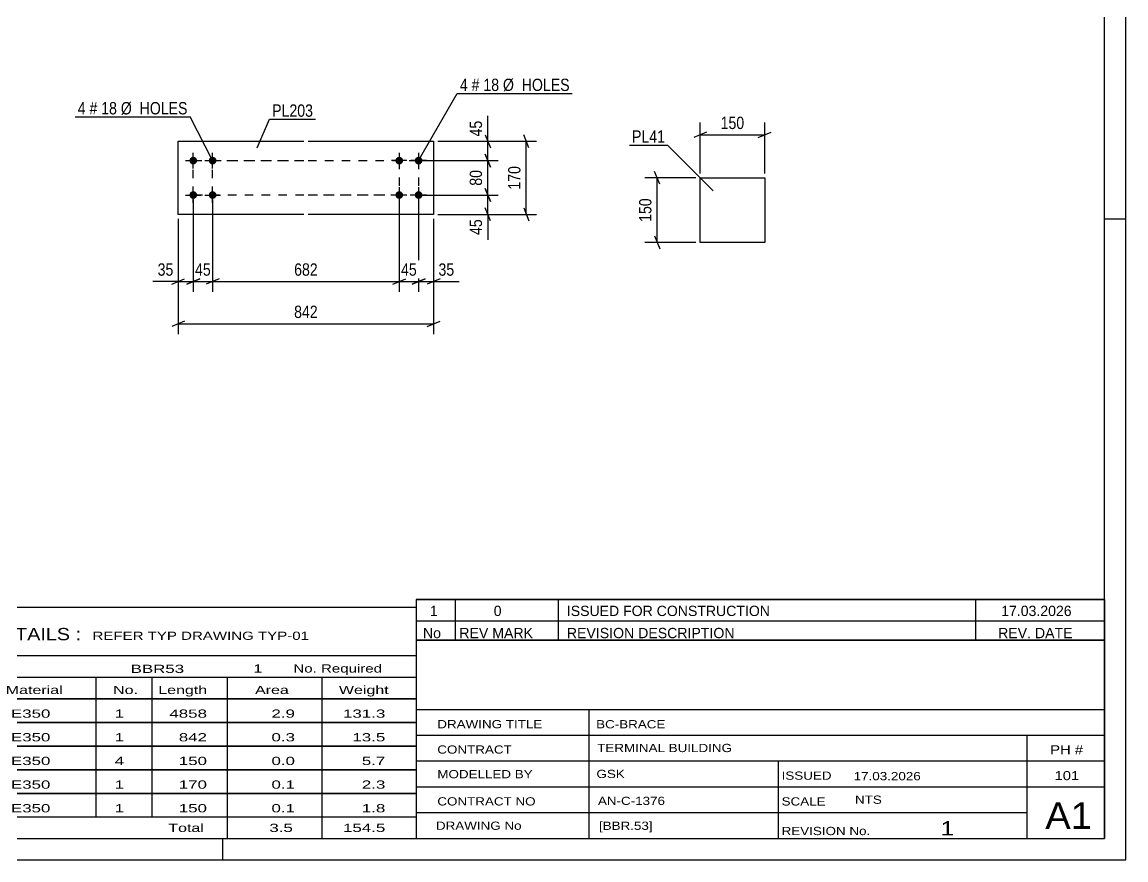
# Model space of a CAD drawing. Header units: millimetres. Extents: x 0 to 594, y 0 to 420.
# Drawn here: x 337.3 to 594, y 0 to 194.8 of the extents above; entities that cross this region are included whole.
import ezdxf

# ---------------------------------------------------------------- set-up
doc = ezdxf.new("R2010")
doc.units = ezdxf.units.MM
doc.linetypes.add('DXK_LINE_DOT2', pattern=[3.9198, 1.9599, -1.9599])
doc.styles.add('Arial Narrow', font='ARIALN.TTF', dxfattribs={"height": 0.2})

# ---------------------------------------------------------------- blocks, each defined once
blk = doc.blocks.new('Unknown-580609276-1130')
at = {"color": 5, "linetype": 'Continuous'}
for p, q in [((594, 0), (594, 420)), ((589, 5), (589, 415)), ((594, 149), (589, 149)), ((5, 5), (589, 5)), ((384, 0), (384, 5)), ((0, 0), (594, 0))]:
    blk.add_line(p, q, dxfattribs=at)
blk = doc.blocks.new('Bolt-580609276-3552 - 3549')
at = {"linetype": 'Continuous'}
for points in [[(377.13, 163.47, -1), (377.13, 161.67, -1)], [(381.63, 163.47, -1), (381.63, 161.67, -1)], [(377.13, 155.47, -1), (377.13, 153.67, -1)], [(381.63, 155.47, -1), (381.63, 153.67, -1)]]:
    blk.add_hatch(color=1, dxfattribs=at).paths.add_polyline_path(points)
at = {"color": 1, "linetype": 'Continuous'}
for p, q in [((377.13, 160.77), (377.13, 164.37)), ((381.63, 160.77), (381.63, 164.37)), ((375.33, 162.57), (378.93, 162.57)), ((379.83, 162.57), (383.43, 162.57)), ((375.33, 154.57), (378.93, 154.57)), ((377.13, 152.77), (377.13, 156.37)), ((379.83, 154.57), (383.43, 154.57)), ((381.63, 152.77), (381.63, 156.37))]:
    blk.add_line(p, q, dxfattribs=at)
blk = doc.blocks.new('Part-580609276-3550 - 3549')
at = {"color": 2, "linetype": 'Continuous'}
for p, q in [((373.63, 167.07), (402.83, 167.07)), ((373.63, 150.07), (373.63, 167.07)), ((403.83, 167.07), (433.03, 167.07)), ((433.03, 167.07), (433.03, 150.07)), ((402.83, 150.07), (373.63, 150.07)), ((433.03, 150.07), (403.83, 150.07))]:
    blk.add_line(p, q, dxfattribs=at)
blk = doc.blocks.new('Bolt-580609276-3551 - 3549')
at = {"linetype": 'Continuous'}
for points in [[(425.03, 161.67, -1), (425.03, 163.47, -1)], [(429.53, 161.67, -1), (429.53, 163.47, -1)], [(425.03, 153.67, -1), (425.03, 155.47, -1)], [(429.53, 153.67, -1), (429.53, 155.47, -1)]]:
    blk.add_hatch(color=1, dxfattribs=at).paths.add_polyline_path(points)
at = {"color": 1, "linetype": 'Continuous'}
for p, q in [((425.03, 164.37), (425.03, 160.77)), ((429.53, 164.37), (429.53, 160.77)), ((426.83, 162.57), (423.23, 162.57)), ((431.33, 162.57), (427.73, 162.57)), ((426.83, 154.57), (423.23, 154.57)), ((425.03, 156.37), (425.03, 152.77)), ((431.33, 154.57), (427.73, 154.57)), ((429.53, 156.37), (429.53, 152.77))]:
    blk.add_line(p, q, dxfattribs=at)
blk = doc.blocks.new('Part-580609276-4486 - 4485')
at = {"color": 2, "linetype": 'Continuous'}
for p, q in [((495.01, 158.57), (510.01, 158.57)), ((495.01, 143.57), (495.01, 158.57)), ((510.01, 158.57), (510.01, 143.57)), ((510.01, 143.57), (495.01, 143.57))]:
    blk.add_line(p, q, dxfattribs=at)
blk = doc.blocks.new('Rectangle-580609276-3723 - 3549')
at = {"color": 1, "linetype": 'DXK_LINE_DOT2'}
for p, q in [((377.13, 162.57), (402.83, 162.57)), ((377.13, 154.57), (377.13, 162.57)), ((403.83, 162.57), (429.53, 162.57)), ((429.53, 162.57), (429.53, 154.57)), ((402.83, 154.57), (377.13, 154.57)), ((429.53, 154.57), (403.83, 154.57))]:
    blk.add_line(p, q, dxfattribs=at)
blk = doc.blocks.new('Rectangle-580609276-3733 - 3549')
at = {"color": 1, "linetype": 'DXK_LINE_DOT2'}
for p, q in [((381.63, 162.57), (402.83, 162.57)), ((381.63, 154.57), (381.63, 162.57)), ((403.83, 162.57), (425.03, 162.57)), ((425.03, 162.57), (425.03, 154.57)), ((402.83, 154.57), (381.63, 154.57)), ((425.03, 154.57), (403.83, 154.57))]:
    blk.add_line(p, q, dxfattribs=at)
blk = doc.blocks.new('StraightDimension-580609276-3560 - 3549')
at = {"color": 7, "linetype": 'Continuous'}
for p, q in [((377.13, 153.57), (377.13, 132.07)), ((381.63, 153.57), (381.63, 132.07)), ((375.63, 133.87), (378.63, 135.07)), ((377.13, 134.47), (381.63, 134.47)), ((383.13, 135.07), (380.13, 133.87))]:
    blk.add_line(p, q, dxfattribs=at)
at = {"color": 0}
blk.add_wipeout([(381.81, 135.22), (381.81, 139.42), (376.95, 139.42), (376.95, 135.22)], dxfattribs=at)
at = {"color": 3, "style": 'Arial Narrow'}
blk.add_text('45', height=2.863, dxfattribs=at).set_placement((377.55, 135.82))
blk = doc.blocks.new('StraightDimension-580609276-3557 - 3549')
at = {"color": 7, "linetype": 'Continuous'}
for p, q in [((429.53, 153.57), (429.53, 132.07)), ((433.03, 149.07), (433.03, 132.07)), ((428.03, 133.87), (431.03, 135.07)), ((429.53, 134.47), (433.03, 134.47)), ((434.53, 135.07), (431.53, 133.87))]:
    blk.add_line(p, q, dxfattribs=at)
at = {"color": 0}
blk.add_wipeout([(438.41, 135.22), (438.41, 139.42), (433.55, 139.42), (433.55, 135.22)], dxfattribs=at)
at = {"color": 7, "linetype": 'Continuous'}
blk.add_line((433.03, 134.47), (438.94, 134.47), dxfattribs=at)
blk.add_line((433.03, 134.47), (438.94, 134.47), dxfattribs=at)
at = {"color": 3, "style": 'Arial Narrow'}
blk.add_text('35', height=2.863, dxfattribs=at).set_placement((434.15, 135.82))
blk = doc.blocks.new('StraightDimension-580609276-3558 - 3549')
at = {"color": 7, "linetype": 'Continuous'}
for p, q in [((425.03, 153.57), (425.03, 132.07)), ((429.53, 153.57), (429.53, 132.07)), ((423.53, 133.87), (426.53, 135.07)), ((425.03, 134.47), (429.53, 134.47)), ((431.03, 135.07), (428.03, 133.87))]:
    blk.add_line(p, q, dxfattribs=at)
at = {"color": 0}
blk.add_wipeout([(429.71, 135.22), (429.71, 139.42), (424.85, 139.42), (424.85, 135.22)], dxfattribs=at)
at = {"color": 3, "style": 'Arial Narrow'}
blk.add_text('45', height=2.863, dxfattribs=at).set_placement((425.45, 135.82))
blk = doc.blocks.new('StraightDimension-580609276-3559 - 3549')
at = {"color": 7, "linetype": 'Continuous'}
for p, q in [((381.63, 153.57), (381.63, 132.07)), ((425.03, 153.57), (425.03, 132.07)), ((383.13, 135.07), (380.13, 133.87)), ((381.63, 134.47), (425.03, 134.47)), ((423.53, 133.87), (426.53, 135.07))]:
    blk.add_line(p, q, dxfattribs=at)
at = {"color": 0}
blk.add_wipeout([(406.67, 135.22), (406.67, 139.42), (399.99, 139.42), (399.99, 135.22)], dxfattribs=at)
at = {"color": 3, "style": 'Arial Narrow'}
blk.add_text('682', height=2.863, dxfattribs=at).set_placement((400.59, 135.82))
blk = doc.blocks.new('StraightDimension-580609276-3561 - 3549')
at = {"color": 7, "linetype": 'Continuous'}
for p, q in [((377.13, 153.57), (377.13, 132.07)), ((373.63, 149.07), (373.63, 132.07)), ((372.13, 133.87), (375.13, 135.07)), ((373.63, 134.47), (377.13, 134.47)), ((378.63, 135.07), (375.63, 133.87))]:
    blk.add_line(p, q, dxfattribs=at)
at = {"color": 0}
blk.add_wipeout([(373.1, 135.22), (373.1, 139.42), (368.25, 139.42), (368.25, 135.22)], dxfattribs=at)
at = {"color": 7, "linetype": 'Continuous'}
blk.add_line((373.63, 134.47), (367.72, 134.47), dxfattribs=at)
blk.add_line((373.63, 134.47), (367.72, 134.47), dxfattribs=at)
at = {"color": 3, "style": 'Arial Narrow'}
blk.add_text('35', height=2.863, dxfattribs=at).set_placement((368.85, 135.82))
blk = doc.blocks.new('StraightDimension-580609276-3577 - 3549')
at = {"color": 7, "linetype": 'Continuous'}
for p, q in [((373.63, 149.07), (373.63, 122.24)), ((433.03, 149.07), (433.03, 122.24)), ((375.13, 125.24), (372.13, 124.04)), ((373.63, 124.64), (433.03, 124.64)), ((431.53, 124.04), (434.53, 125.24))]:
    blk.add_line(p, q, dxfattribs=at)
at = {"color": 0}
blk.add_wipeout([(406.67, 125.39), (406.67, 129.59), (399.99, 129.59), (399.99, 125.39)], dxfattribs=at)
at = {"color": 3, "style": 'Arial Narrow'}
blk.add_text('842', height=2.863, dxfattribs=at).set_placement((400.59, 125.99))
blk = doc.blocks.new('StraightDimension-580609276-3597 - 3549')
at = {"color": 7, "linetype": 'Continuous'}
for p, q in [((434.03, 167.07), (456.96, 167.07)), ((455.16, 165.57), (453.96, 168.57)), ((454.56, 150.07), (454.56, 167.07)), ((453.96, 151.57), (455.16, 148.57)), ((434.03, 150.07), (456.96, 150.07))]:
    blk.add_line(p, q, dxfattribs=at)
at = {"color": 0}
blk.add_wipeout([(453.81, 161.91), (449.61, 161.91), (449.61, 155.23), (453.81, 155.23)], dxfattribs=at)
at = {"color": 3, "style": 'Arial Narrow'}
blk.add_text('170', height=2.863, rotation=90.0002, dxfattribs=at).set_placement((453.21, 155.83))
blk = doc.blocks.new('StraightDimension-580609276-3701 - 3549')
at = {"color": 7, "linetype": 'Continuous'}
for p, q in [((434.03, 167.07), (448.02, 167.07)), ((445.02, 168.57), (446.22, 165.57)), ((445.62, 162.57), (445.62, 167.07)), ((430.53, 162.57), (448.02, 162.57)), ((446.22, 161.07), (445.02, 164.07))]:
    blk.add_line(p, q, dxfattribs=at)
at = {"color": 0}
blk.add_wipeout([(444.87, 172.45), (440.67, 172.45), (440.67, 167.59), (444.87, 167.59)], dxfattribs=at)
at = {"color": 7, "linetype": 'Continuous'}
blk.add_line((445.62, 167.07), (445.62, 172.98), dxfattribs=at)
blk.add_line((445.62, 167.07), (445.62, 172.98), dxfattribs=at)
at = {"color": 3, "style": 'Arial Narrow'}
blk.add_text('45', height=2.863, rotation=90.0002, dxfattribs=at).set_placement((444.27, 168.19))
blk = doc.blocks.new('StraightDimension-580609276-3702 - 3549')
at = {"color": 7, "linetype": 'Continuous'}
for p, q in [((430.53, 162.57), (448.02, 162.57)), ((445.02, 164.07), (446.22, 161.07)), ((445.62, 154.57), (445.62, 162.57)), ((430.53, 154.57), (448.02, 154.57)), ((446.22, 153.07), (445.02, 156.07))]:
    blk.add_line(p, q, dxfattribs=at)
at = {"color": 0}
blk.add_wipeout([(444.87, 161), (440.67, 161), (440.67, 156.14), (444.87, 156.14)], dxfattribs=at)
at = {"color": 3, "style": 'Arial Narrow'}
blk.add_text('80', height=2.863, rotation=90.0002, dxfattribs=at).set_placement((444.27, 156.74))
blk = doc.blocks.new('StraightDimension-580609276-3703 - 3549')
at = {"color": 7, "linetype": 'Continuous'}
for p, q in [((430.53, 154.57), (448.02, 154.57)), ((445.02, 156.07), (446.22, 153.07)), ((445.62, 150.07), (445.62, 154.57)), ((446.22, 148.57), (445.02, 151.57)), ((434.03, 150.07), (448.02, 150.07))]:
    blk.add_line(p, q, dxfattribs=at)
at = {"color": 0}
blk.add_wipeout([(444.87, 149.54), (440.67, 149.54), (440.67, 144.69), (444.87, 144.69)], dxfattribs=at)
at = {"color": 7, "linetype": 'Continuous'}
blk.add_line((445.62, 150.07), (445.62, 144.16), dxfattribs=at)
blk.add_line((445.62, 150.07), (445.62, 144.16), dxfattribs=at)
at = {"color": 3, "style": 'Arial Narrow'}
blk.add_text('45', height=2.863, rotation=90.0002, dxfattribs=at).set_placement((444.27, 145.29))
blk = doc.blocks.new('StraightDimension-580609276-4491 - 4485')
at = {"color": 7, "linetype": 'Continuous'}
for p, q in [((495.01, 159.57), (495.01, 171.42)), ((510.01, 159.57), (510.01, 171.42)), ((496.51, 169.17), (493.51, 167.97)), ((495.01, 168.57), (510.01, 168.57)), ((508.51, 167.97), (511.51, 169.17))]:
    blk.add_line(p, q, dxfattribs=at)
at = {"color": 0}
blk.add_wipeout([(505.85, 169.32), (505.85, 173.52), (499.16, 173.52), (499.16, 169.32)], dxfattribs=at)
at = {"color": 3, "style": 'Arial Narrow'}
blk.add_text('150', height=2.863, dxfattribs=at).set_placement((499.76, 169.92))
blk = doc.blocks.new('StraightDimension-580609276-4495 - 4485')
at = {"color": 7, "linetype": 'Continuous'}
for p, q in [((485.61, 157.07), (484.41, 160.07)), ((494.01, 158.57), (482.16, 158.57)), ((485.01, 143.57), (485.01, 158.57)), ((484.41, 145.07), (485.61, 142.07)), ((494.01, 143.57), (482.16, 143.57))]:
    blk.add_line(p, q, dxfattribs=at)
at = {"color": 0}
blk.add_wipeout([(484.26, 154.41), (480.06, 154.41), (480.06, 147.73), (484.26, 147.73)], dxfattribs=at)
at = {"color": 3, "style": 'Arial Narrow'}
blk.add_text('150', height=2.863, rotation=90.0002, dxfattribs=at).set_placement((483.66, 148.33))
blk = doc.blocks.new('Unknown-580609276-4581')
at = {"color": 7, "linetype": 'Continuous'}
for p, q in [((429, 51.05), (429, 5)), ((429, 51.05), (589, 51.05)), ((589, 51), (589, 5)), ((429, 35), (589, 35)), ((469.14, 35), (469.14, 5)), ((429, 29), (589, 29)), ((571, 5.05), (571, 29.05)), ((429, 23), (589, 23)), ((513.14, 23), (513.14, 5)), ((429, 17), (589, 17)), ((429, 11), (571, 11)), ((429, 5), (589, 5))]:
    blk.add_line(p, q, dxfattribs=at)
at = {"color": 7, "style": 'Arial Narrow'}
for s, height, width, p in [('DRAWING TITLE', 1.9089, 1.425378, (433.88, 30.61)), ('BC-BRACE', 1.909, 1.425378, (470.81, 30.59)), ('CONTRACT', 1.909, 1.425378, (433.88, 24.71)), ('TERMINAL BUILDING', 1.9089, 1.425378, (471.06, 25.07)), ('MODELLED BY', 1.9089, 1.425378, (433.88, 18.98)), ('GSK', 1.909, 1.425378, (470.88, 19.04)), ('ISSUED', 1.909, 1.425378, (513.94, 18.64)), ('17.03.2026', 1.909, 1.425378, (530.69, 18.52)), ('CONTRACT NO', 1.9089, 1.425378, (433.88, 12.66)), ('AN-C-1376', 1.909, 1.425378, (471.23, 12.78)), ('SCALE', 1.909, 1.425378, (513.94, 12.65)), ('A1', 6.204, 1.25, (575.24, 7.2)), ('DRAWING No', 1.909, 1.425378, (433.56, 7)), ('[BBR.53]', 1.909, 1.425378, (471.46, 6.99)), ('REVISION No.', 1.9089, 1.425378, (513.94, 5.77)), ('1', 3.34, 1.5, (550.91, 5.68))]:
    blk.add_text(s, height=height, dxfattribs=dict(at, width=width)).set_placement(p)
at = {"color": 7, "linetype": 'Continuous', "style": 'Arial Narrow'}
for s, height, width, p in [('PH #', 2.1, 1.42538, (576.4, 24.55)), ('101', 2.1, 1.42538, (577.41, 18.55)), ('NTS', 1.909, 1.425378, (531, 13.05))]:
    blk.add_text(s, height=height, dxfattribs=dict(at, width=width)).set_placement(p)
blk = doc.blocks.new('Unknown-580609276-4582')
at = {"color": 7, "linetype": 'Continuous'}
for p, q in [((429, 60.55), (589, 60.55)), ((589, 60.55), (429, 60.55)), ((429, 60.55), (429, 55.55)), ((438, 60.55), (438, 55.55)), ((462, 60.55), (462, 55.55)), ((559, 60.55), (559, 55.55)), ((589, 60.55), (589, 55.55)), ((429, 55.55), (589, 55.55)), ((429, 55.55), (429, 51.05)), ((429, 55.55), (589, 55.55)), ((438, 55.55), (438, 51.05)), ((462, 55.55), (462, 51.05)), ((559, 55.55), (559, 51.05)), ((589, 55.55), (589, 51.05)), ((589, 51.05), (429, 51.05))]:
    blk.add_line(p, q, dxfattribs=at)
at = {"color": 7, "linetype": 'Continuous', "style": 'Arial Narrow'}
for s, height, width, p in [('1', 2.39, 1.196471, (432.16, 56.7)), ('0', 2.39, 1.196471, (447, 56.7)), ('ISSUED FOR CONSTRUCTION', 2.3861, 1.196471, (464, 56.7)), ('17.03.2026', 2.386, 1.196471, (565, 56.7)), ('No', 2.386, 1.2, (430.54, 51.55)), ('REV MARK', 2.386, 1.2, (439, 51.55)), ('REVISION DESCRIPTION', 2.3861, 1.2, (464, 51.55)), ('REV. DATE', 2.386, 1.2, (564.28, 51.55))]:
    blk.add_text(s, height=height, dxfattribs=dict(at, width=width)).set_placement(p)
blk = doc.blocks.new('Unknown-580609276-4583')
at = {"color": 7, "linetype": 'Continuous'}
for p, q in [((269, 58.75), (429, 58.75)), ((269, 47.5), (269, 58.75)), ((429, 58.75), (429, 47.5)), ((269, 47.5), (429, 47.5)), ((269, 47.5), (269, 42.5)), ((429, 47.5), (429, 42.5)), ((269, 42.5), (429, 42.5)), ((269, 42.5), (269, 37.5)), ((293, 42.5), (293, 37.5)), ((328.5, 42.5), (328.5, 37.5)), ((354.5, 42.5), (354.5, 37.5)), ((367.5, 42.5), (367.5, 37.5)), ((385, 42.5), (385, 37.5)), ((407, 42.5), (407, 37.5)), ((429, 42.5), (429, 37.5)), ((269, 37.5), (429, 37.5)), ((269, 37.45), (269, 32.05)), ((269, 37.45), (429, 37.45)), ((293, 37.5), (293, 32)), ((328.5, 37.5), (328.5, 32)), ((354.5, 37.5), (354.5, 32)), ((367.5, 37.5), (367.5, 32)), ((385, 37.5), (385, 32)), ((407, 37.5), (407, 32)), ((429, 37.45), (429, 32.05)), ((269, 32.05), (429, 32.05)), ((269, 31.95), (269, 26.55)), ((269, 31.95), (429, 31.95)), ((293, 32), (293, 26.5)), ((328.5, 32), (328.5, 26.5)), ((354.5, 32), (354.5, 26.5)), ((367.5, 32), (367.5, 26.5)), ((385, 32), (385, 26.5)), ((407, 32), (407, 26.5)), ((429, 31.95), (429, 26.55)), ((269, 26.55), (429, 26.55)), ((269, 26.45), (269, 21.05)), ((269, 26.45), (429, 26.45)), ((293, 26.5), (293, 21)), ((328.5, 26.5), (328.5, 21)), ((354.5, 26.5), (354.5, 21)), ((367.5, 26.5), (367.5, 21)), ((385, 26.5), (385, 21)), ((407, 26.5), (407, 21)), ((429, 26.45), (429, 21.05)), ((269, 21.05), (429, 21.05)), ((269, 20.95), (269, 15.55)), ((269, 20.95), (429, 20.95)), ((293, 21), (293, 15.5)), ((328.5, 21), (328.5, 15.5)), ((354.5, 21), (354.5, 15.5)), ((367.5, 21), (367.5, 15.5)), ((385, 21), (385, 15.5)), ((407, 21), (407, 15.5)), ((429, 20.95), (429, 15.55)), ((269, 15.55), (429, 15.55)), ((269, 15.45), (269, 10.05)), ((269, 15.45), (429, 15.45)), ((293, 15.5), (293, 10)), ((328.5, 15.5), (328.5, 10)), ((354.5, 15.5), (354.5, 10)), ((367.5, 15.5), (367.5, 10)), ((385, 15.5), (385, 10)), ((407, 15.5), (407, 10)), ((429, 15.45), (429, 10.05)), ((269, 10.05), (429, 10.05)), ((269, 10), (429, 10)), ((269, 10), (269, 5)), ((385, 10), (385, 5)), ((407, 10), (407, 5)), ((429, 10), (429, 5)), ((269, 5), (429, 5))]:
    blk.add_line(p, q, dxfattribs=at)
at = {"color": 7, "style": 'Arial Narrow'}
for s, height, width, p in [('GENERAL NOTES & WELD DETAILS :', 2.8633, 1.4, (270.15, 51.06)), ('REFER TYP DRAWING TYP-01', 1.9089, 1.6, (353.7, 51.16)), ("MATERIAL LIST FOR ASSEMBLY MK'D", 1.9089, 1.6, (270.15, 43.56)), ('BBR53', 1.909, 1.794707, (362.57, 43.47)), ('1', 1.91, 1.794707, (391.08, 43.56)), ('No. Required', 1.9089, 1.6, (400.41, 43.56)), ('Mark', 1.909, 1.7, (270.34, 38.5)), ('Profile', 1.909, 1.7, (303.41, 38.5)), ('Material', 1.909, 1.7, (333.54, 38.56)), ('No.', 1.909, 1.7, (358.5, 38.56)), ('Length', 1.909, 1.7, (369, 38.56)), ('Area', 1.909, 1.7, (391.5, 38.56)), ('Weight', 1.909, 1.7, (411, 38.56))]:
    blk.add_text(s, height=height, dxfattribs=dict(at, width=width)).set_placement(p)
at = {"color": 7, "linetype": 'Continuous', "style": 'Arial Narrow'}
for s, height, width, p in [('BBR53', 1.909, 1.794707, (270.5, 33.06)), ('SHS150*6', 1.909, 1.794707, (295, 33.06)), ('E350', 1.909, 1.794707, (334.74, 33.06)), ('1', 1.91, 1.794707, (358.86, 33.06)), ('4858', 1.909, 1.794707, (371.58, 33.06)), ('2.9', 1.909, 1.794707, (395.32, 33.06)), ('131.3', 1.909, 1.794707, (411.96, 33.06)), ('PL203', 1.909, 1.794707, (270.5, 27.56)), ('PL12*170', 1.909, 1.794707, (295, 27.56)), ('E350', 1.909, 1.794707, (334.74, 27.56)), ('1', 1.91, 1.794707, (358.86, 27.56)), ('842', 1.909, 1.794707, (373.77, 27.56)), ('0.3', 1.909, 1.794707, (395.32, 27.56)), ('13.5', 1.909, 1.794707, (414.14, 27.56)), ('PL40', 1.909, 1.794707, (270.5, 22.06)), ('PL10*120', 1.909, 1.794707, (295, 22.06)), ('E350', 1.909, 1.794707, (334.74, 22.06)), ('4', 1.91, 1.794707, (358.86, 22.06)), ('150', 1.909, 1.794707, (373.77, 22.06)), ('0.0', 1.909, 1.794707, (395.32, 22.06)), ('5.7', 1.909, 1.794707, (416.33, 22.06)), ('PL98', 1.909, 1.794707, (270.5, 16.56)), ('PL10*170', 1.909, 1.794707, (295, 16.56)), ('E350', 1.909, 1.794707, (334.74, 16.56)), ('1', 1.91, 1.794707, (358.86, 16.56)), ('170', 1.909, 1.794707, (373.77, 16.56)), ('0.1', 1.909, 1.794707, (395.32, 16.56)), ('2.3', 1.909, 1.794707, (416.33, 16.56)), ('PL41', 1.909, 1.794707, (270.5, 11.06)), ('PL10*150', 1.909, 1.794707, (295, 11.06)), ('E350', 1.909, 1.794707, (334.74, 11.06)), ('1', 1.91, 1.794707, (358.86, 11.06)), ('150', 1.909, 1.794707, (373.77, 11.06)), ('0.1', 1.909, 1.794707, (395.32, 11.06)), ('1.8', 1.909, 1.794707, (416.33, 11.06)), ('Total', 1.909, 1.7, (371.33, 6.5)), ('3.5', 1.909, 1.794707, (394.83, 6.5)), ('154.5', 1.909, 1.794707, (411.96, 6.5))]:
    blk.add_text(s, height=height, dxfattribs=dict(at, width=width)).set_placement(p)
blk = doc.blocks.new('Mark-580609276-3603 - 3549')
at = {"color": 0}
blk.add_wipeout([(440.96, 178.76), (440.96, 181.76), (439.13, 181.76), (439.13, 178.76)], dxfattribs=at)
blk.add_wipeout([(440.96, 178.76), (440.96, 181.76), (439.13, 181.76), (439.13, 178.76)], dxfattribs=at)
at = {"color": 7, "linetype": 'Continuous'}
blk.add_line((429.53, 162.57), (438.53, 178.16), dxfattribs=at)
at = {"color": 0}
blk.add_wipeout([(443.69, 178.76), (443.69, 181.76), (441.86, 181.76), (441.86, 178.76)], dxfattribs=at)
blk.add_wipeout([(443.69, 178.76), (443.69, 181.76), (441.86, 181.76), (441.86, 178.76)], dxfattribs=at)
at = {"color": 3, "style": 'Arial Narrow'}
blk.add_text('4', height=2.86, dxfattribs=at).set_placement((439.13, 178.76))
at = {"color": 0}
blk.add_wipeout([(448.24, 178.76), (448.24, 181.76), (444.59, 181.76), (444.59, 178.76)], dxfattribs=at)
blk.add_wipeout([(448.24, 178.76), (448.24, 181.76), (444.59, 181.76), (444.59, 178.76)], dxfattribs=at)
at = {"color": 3, "style": 'Arial Narrow'}
blk.add_text('#', height=2.86, dxfattribs=at).set_placement((441.86, 178.76))
at = {"color": 0}
blk.add_wipeout([(464.67, 178.76), (464.67, 181.76), (449.14, 181.76), (449.14, 178.76)], dxfattribs=at)
blk.add_wipeout([(464.67, 178.76), (464.67, 181.76), (449.14, 181.76), (449.14, 178.76)], dxfattribs=at)
at = {"color": 7, "linetype": 'Continuous'}
blk.add_line((438.53, 178.16), (465.27, 178.16), dxfattribs=at)
at = {"color": 3, "style": 'Arial Narrow'}
for s, p in [('18', (444.59, 178.76)), ('Ø  HOLES', (449.14, 178.76))]:
    blk.add_text(s, height=2.863, dxfattribs=at).set_placement(p)
blk = doc.blocks.new('Mark-580609276-3600 - 3549')
at = {"color": 0}
blk.add_wipeout([(404.98, 172.78), (404.98, 175.78), (395.48, 175.78), (395.48, 172.78)], dxfattribs=at)
blk.add_wipeout([(404.98, 172.78), (404.98, 175.78), (395.48, 175.78), (395.48, 172.78)], dxfattribs=at)
at = {"color": 30, "linetype": 'Continuous'}
for p, q in [((391.98, 165.53), (394.88, 172.18)), ((394.88, 172.18), (405.58, 172.18))]:
    blk.add_line(p, q, dxfattribs=at)
at = {"color": 3, "style": 'Arial Narrow'}
blk.add_text('PL203', height=2.863, dxfattribs=at).set_placement((395.48, 172.78))
blk = doc.blocks.new('Mark-580609276-3604 - 3549')
at = {"color": 0}
blk.add_wipeout([(352.1, 173.32), (352.1, 176.32), (350.27, 176.32), (350.27, 173.32)], dxfattribs=at)
blk.add_wipeout([(352.1, 173.32), (352.1, 176.32), (350.27, 176.32), (350.27, 173.32)], dxfattribs=at)
blk.add_wipeout([(354.83, 173.32), (354.83, 176.32), (353, 176.32), (353, 173.32)], dxfattribs=at)
blk.add_wipeout([(354.83, 173.32), (354.83, 176.32), (353, 176.32), (353, 173.32)], dxfattribs=at)
at = {"color": 3, "style": 'Arial Narrow'}
blk.add_text('4', height=2.86, dxfattribs=at).set_placement((350.27, 173.32))
at = {"color": 0}
blk.add_wipeout([(359.39, 173.32), (359.39, 176.32), (355.73, 176.32), (355.73, 173.32)], dxfattribs=at)
blk.add_wipeout([(359.39, 173.32), (359.39, 176.32), (355.73, 176.32), (355.73, 173.32)], dxfattribs=at)
at = {"color": 3, "style": 'Arial Narrow'}
blk.add_text('#', height=2.86, dxfattribs=at).set_placement((353, 173.32))
at = {"color": 0}
blk.add_wipeout([(375.81, 173.32), (375.81, 176.32), (360.29, 176.32), (360.29, 173.32)], dxfattribs=at)
blk.add_wipeout([(375.81, 173.32), (375.81, 176.32), (360.29, 176.32), (360.29, 173.32)], dxfattribs=at)
at = {"color": 7, "linetype": 'Continuous'}
for p in [(349.67, 172.72), (381.63, 162.57)]:
    blk.add_line(p, (376.41, 172.72), dxfattribs=at)
at = {"color": 3, "style": 'Arial Narrow'}
for s, p in [('18', (355.73, 173.32)), ('Ø  HOLES', (360.29, 173.32))]:
    blk.add_text(s, height=2.863, dxfattribs=at).set_placement(p)
blk = doc.blocks.new('Mark-580609276-4498 - 4485')
at = {"color": 0}
blk.add_wipeout([(486.83, 166.75), (486.83, 169.75), (479.15, 169.75), (479.15, 166.75)], dxfattribs=at)
blk.add_wipeout([(486.83, 166.75), (486.83, 169.75), (479.15, 169.75), (479.15, 166.75)], dxfattribs=at)
at = {"color": 30, "linetype": 'Continuous'}
for p in [(478.55, 166.15), (498.04, 155.54)]:
    blk.add_line(p, (487.43, 166.15), dxfattribs=at)
at = {"color": 3, "style": 'Arial Narrow'}
blk.add_text('PL41', height=2.863, dxfattribs=at).set_placement((479.15, 166.75))

msp = doc.modelspace()

# ---------------------------------------------------------------- block references
for name in ['Unknown-580609276-1130', 'Part-580609276-3550 - 3549', 'Bolt-580609276-3552 - 3549', 'Bolt-580609276-3551 - 3549', 'Rectangle-580609276-3723 - 3549', 'Rectangle-580609276-3733 - 3549', 'Part-580609276-4486 - 4485', 'Unknown-580609276-4582', 'Unknown-580609276-4583', 'Unknown-580609276-4581']:
    msp.add_blockref(name, (0, 0))

# ---------------------------------------------------------------- next in the draw order: block references
for name in ['Mark-580609276-3604 - 3549', 'Mark-580609276-3600 - 3549', 'StraightDimension-580609276-4491 - 4485', 'StraightDimension-580609276-3560 - 3549', 'StraightDimension-580609276-3557 - 3549']:
    msp.add_blockref(name, (0, 0))

# ---------------------------------------------------------------- next in the draw order: block references
for name in ['StraightDimension-580609276-4495 - 4485', 'StraightDimension-580609276-3561 - 3549', 'StraightDimension-580609276-3558 - 3549']:
    msp.add_blockref(name, (0, 0))

# ---------------------------------------------------------------- next in the draw order: block references
for name in ['Mark-580609276-4498 - 4485', 'StraightDimension-580609276-3559 - 3549']:
    msp.add_blockref(name, (0, 0))

# ---------------------------------------------------------------- next in the draw order: block references
msp.add_blockref('StraightDimension-580609276-3577 - 3549', (0, 0))

# ---------------------------------------------------------------- next in the draw order: block references
msp.add_blockref('StraightDimension-580609276-3597 - 3549', (0, 0))

# ---------------------------------------------------------------- next in the draw order: block references
msp.add_blockref('StraightDimension-580609276-3701 - 3549', (0, 0))

# ---------------------------------------------------------------- next in the draw order: block references
msp.add_blockref('StraightDimension-580609276-3702 - 3549', (0, 0))

# ---------------------------------------------------------------- next in the draw order: block references
for name in ['Mark-580609276-3603 - 3549', 'StraightDimension-580609276-3703 - 3549']:
    msp.add_blockref(name, (0, 0))

doc.saveas('drawing.dxf')
